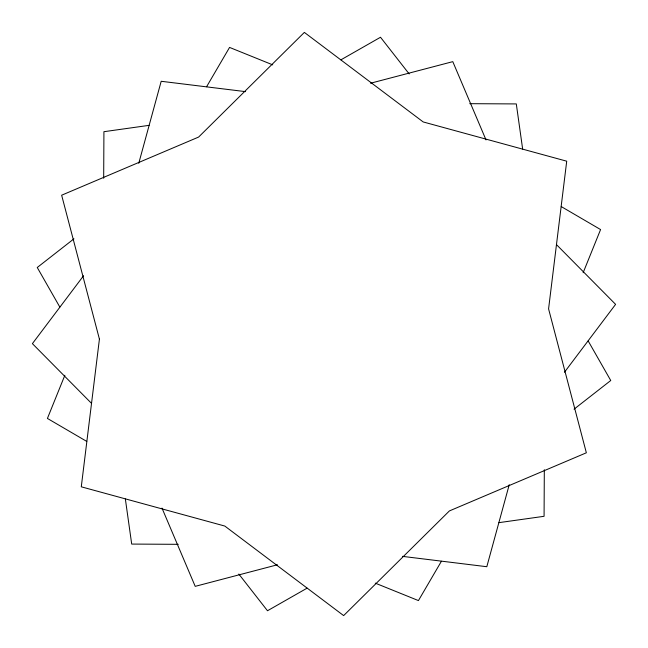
<?xml version="1.0" encoding="UTF-8"?>
<svg xmlns="http://www.w3.org/2000/svg" width="648" height="648" viewBox="0 0 648 648"><rect width="100%" height="100%" fill="white"/><g stroke="black" fill="none" stroke-linecap="round" stroke-linejoin="round"><path stroke-width="0.97" d="M103.68 178.257L103.923 131.698L149.024 125.356M544.32 469.743L544.077 516.302L498.976 522.644M138.761 163.296L161.19 81.284L245.584 91.643M509.239 484.704L486.81 566.716L402.416 556.357M64.857 375.273L47.417 418.438L86.751 441.418M583.143 272.727L600.583 229.562L561.249 206.582M206.582 86.751L229.562 47.417L272.727 64.857M441.418 561.249L418.438 600.583L375.273 583.143M83.568 275.732L32.4 343.643L91.498 403.348M564.432 372.268L615.6 304.358L556.502 244.652M73.945 238.829L37.252 267.494L59.827 307.063M574.055 409.171L610.748 380.506L588.173 340.937M340.937 59.827L380.506 37.252L409.171 73.945M307.063 588.173L267.494 610.748L238.829 574.055M370.551 83.228L452.79 61.649L486.016 139.911M277.449 564.773L195.21 586.351L161.984 508.089M469.743 103.68L516.302 103.923L522.644 149.024M178.257 544.32L131.698 544.077L125.356 498.976M99.419 339.123L81.284 486.81L224.807 526.055L343.643 615.6L449.388 510.932L586.351 452.79L548.581 308.877L566.716 161.19L423.193 121.946L304.358 32.4L198.612 137.068L61.649 195.21L99.419 339.123"/></g></svg>
